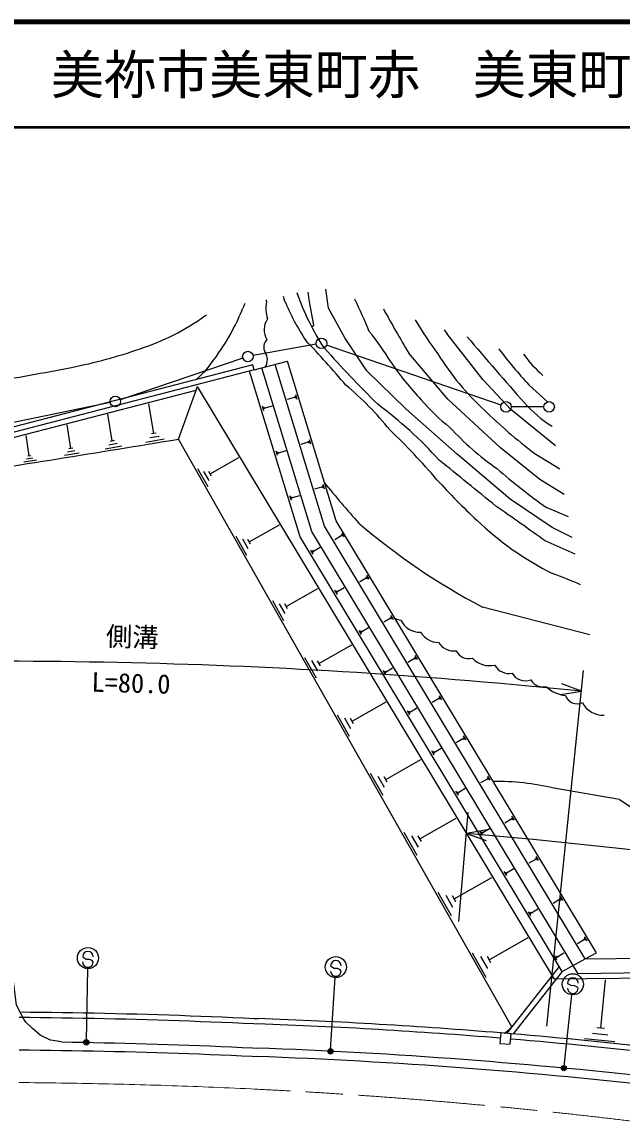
# Model space of a CAD drawing. Units: millimetres, scale not verified. Extents: x 40000 to 680000, y 20000 to 413049.
# Drawn here: x 402250 to 459161, y 276077 to 380000 of the extents above; entities that cross this region are included whole.
import ezdxf
from ezdxf.enums import TextEntityAlignment as Align

# ---------------------------------------------------------------- set-up
doc = ezdxf.new("R2010")
doc.units = ezdxf.units.MM
doc.header["$LTSCALE"] = 1000
doc.header["$PDMODE"] = 32
doc.header["$PDSIZE"] = 500
doc.linetypes.add('CHAIN', pattern=[18.5, 12, -1.5, 3.5, -1.5])
for name, color, linetype, lineweight in [('M-BGD', 7, 'Continuous', 25), ('M-BMK', 2, 'CHAIN', 13), ('M-STR-STRC', 7, 'Continuous', 25), ('M-TTL', 2, 'Continuous', 140), ('M-TTL-LINE', 7, 'Continuous', 50)]:
    doc.layers.add(name, color=color, linetype=linetype, lineweight=lineweight)
doc.layers.add('M-TTL-TXT', color=7, linetype='Continuous')
doc.styles.add('@ＭＳ ゴシック', font='')
doc.styles.add('ＭＳ ゴシック', font='')
doc.styles.get('@ＭＳ ゴシック').set_extended_font_data('@MS Gothic')
doc.styles.get('ＭＳ ゴシック').set_extended_font_data('MS Gothic')

msp = doc.modelspace()

# ---------------------------------------------------------------- linework, layer by layer
at = {"layer": 'M-BGD'}
for p, q in [((430167, 349408), (424167, 348331)), ((447686, 343629), (431132, 349334)), ((423202, 348082), (411581, 344146)), ((424260, 346978), (427430, 347800)), ((424260, 346978), (396610, 339805)), ((418757, 345034), (396736, 339321)), ((417094, 340411), (418889, 345400)), ((452100, 343947), (450325, 345577)), ((428077, 344374), (427389, 344164)), ((428061, 344428), (428094, 344320)), ((428131, 344508), (428196, 344293)), ((428184, 344642), (428315, 344211)), ((410618, 343884), (396592, 340965)), ((414756, 340951), (414291, 343772)), ((425203, 343105), (425071, 343535)), ((425256, 343238), (425190, 343454)), ((425326, 343319), (425293, 343426)), ((425309, 343372), (425998, 343582)), ((452852, 339781), (448601, 343233)), ((451743, 343468), (448658, 343467)), ((410823, 340232), (410410, 342766)), ((406888, 339519), (406527, 341759)), ((414977, 340988), (414536, 340915)), ((402951, 338813), (402643, 340751)), ((411270, 339980), (410478, 339851)), ((411021, 340264), (410625, 340200)), ((415754, 340391), (413991, 340100)), ((415255, 340671), (414374, 340526)), ((448717, 284646), (417094, 340411)), ((429375, 340117), (428687, 339907)), ((429359, 340171), (429392, 340064)), ((429429, 340251), (429494, 340036)), ((429482, 340385), (429613, 339955)), ((403103, 338837), (402800, 338789)), ((407677, 339072), (406278, 338847)), ((407283, 339296), (406583, 339183)), ((407063, 339547), (406713, 339491)), ((411718, 339728), (410134, 339470)), ((426500, 338848), (426369, 339278)), ((426554, 338982), (426488, 339197)), ((426623, 339062), (426591, 339170)), ((426607, 339116), (427296, 339326)), ((450831, 339080), (453245, 337602)), ((403634, 338424), (402422, 338232)), ((403293, 338618), (402687, 338522)), ((420096, 337114), (422828, 338664)), ((419897, 335873), (418928, 337581)), ((419996, 336494), (419512, 337348)), ((420217, 336901), (419975, 337328)), ((430673, 335861), (429984, 335651)), ((430657, 335915), (430690, 335807)), ((430726, 335995), (430792, 335779)), ((430780, 336129), (430911, 335698)), ((427798, 334592), (427667, 335022)), ((427852, 334725), (427786, 334941)), ((427921, 334805), (427888, 334913)), ((427905, 334859), (428594, 335069)), ((454070, 333030), (451979, 333922)), ((423797, 330665), (426664, 332291)), ((432571, 331521), (432803, 331136)), ((423588, 329363), (422572, 331155)), ((423693, 330014), (423185, 330910)), ((423924, 330441), (423670, 330889)), ((432533, 331236), (431916, 330864)), ((432504, 331284), (432562, 331187)), ((432552, 331378), (432668, 331186)), ((454709, 329490), (451874, 330749)), ((429865, 329495), (429633, 329880)), ((429884, 329638), (429768, 329830)), ((429933, 329732), (429875, 329829)), ((429904, 329780), (430520, 330152)), ((434898, 327359), (435014, 327166)), ((434917, 327502), (435149, 327116)), ((432199, 325968), (432816, 326339)), ((434879, 327216), (434262, 326845)), ((434850, 327264), (434908, 327168)), ((427314, 324539), (430309, 326238)), ((432161, 325682), (431928, 326068)), ((432180, 325825), (432064, 326018)), ((432228, 325920), (432170, 326016)), ((427096, 323178), (426034, 325051)), ((427205, 323859), (426674, 324795)), ((427446, 324305), (427181, 324773)), ((456090, 321836), (445910, 324475)), ((437174, 323404), (436557, 323032)), ((437145, 323452), (437203, 323356)), ((437193, 323546), (437309, 323354)), ((437212, 323689), (437444, 323304)), ((434456, 321870), (434224, 322255)), ((434475, 322013), (434359, 322205)), ((434523, 322107), (434465, 322204)), ((434494, 322156), (435111, 322527)), ((430417, 319133), (433525, 320896)), ((430190, 317721), (429089, 319664)), ((430304, 318427), (429753, 319398)), ((430554, 318890), (430279, 319376)), ((439469, 319591), (438852, 319220)), ((439440, 319639), (439498, 319543)), ((439488, 319734), (439604, 319541)), ((439508, 319877), (439740, 319491)), ((436751, 318057), (436519, 318443)), ((436770, 318200), (436654, 318393)), ((436818, 318295), (436760, 318391)), ((436789, 318343), (437406, 318714)), ((452022, 284691), (455507, 318469)), ((455302, 316480), (453433, 317193)), ((441803, 316064), (442035, 315679)), ((453327, 316163), (455302, 316480)), ((433561, 313656), (436783, 315483)), ((439084, 314531), (439701, 314902)), ((441765, 315779), (441148, 315407)), ((441736, 315827), (441794, 315731)), ((441784, 315922), (441900, 315729)), ((433326, 312192), (432184, 314206)), ((433443, 312924), (432872, 313931)), ((433703, 313404), (433418, 313907)), ((439046, 314245), (438814, 314631)), ((439065, 314388), (438949, 314581)), ((439113, 314482), (439055, 314579)), ((444060, 311966), (443443, 311595)), ((444031, 312015), (444089, 311918)), ((444079, 312109), (444195, 311916)), ((444098, 312252), (444330, 311866)), ((441341, 310433), (441109, 310818)), ((441360, 310575), (441244, 310768)), ((441408, 310670), (441350, 310766)), ((441379, 310718), (441996, 311090)), ((436746, 308106), (440085, 309999)), ((436503, 306589), (435320, 308676)), ((436625, 307347), (436033, 308391)), ((436894, 307845), (436598, 308367)), ((446355, 308154), (445738, 307783)), ((446326, 308202), (446384, 308106)), ((446374, 308297), (446490, 308104)), ((446393, 308440), (446625, 308054)), ((443636, 306620), (443404, 307006)), ((443656, 306763), (443540, 306956)), ((443704, 306858), (443646, 306954)), ((443675, 306906), (444291, 307277)), ((458910, 306211), (452676, 307297)), ((458910, 306211), (462359, 303952)), ((443693, 294650), (444571, 304980)), ((448688, 304627), (448920, 304242)), ((439974, 302483), (443430, 304443)), ((445970, 303093), (446587, 303465)), ((448650, 304342), (448033, 303970)), ((448621, 304390), (448679, 304293)), ((448669, 304484), (448785, 304292)), ((439722, 300913), (438497, 303073)), ((439848, 301698), (439235, 302778)), ((440127, 302213), (439821, 302753)), ((446371, 303339), (444402, 302987)), ((444402, 302987), (446283, 302308)), ((445932, 302808), (445700, 303193)), ((445951, 302951), (445835, 303143)), ((445999, 303045), (445941, 303142)), ((450945, 300529), (450328, 300158)), ((450916, 300577), (450974, 300481)), ((450964, 300672), (451080, 300479)), ((450983, 300815), (451216, 300429)), ((448227, 298995), (447995, 299381)), ((448246, 299138), (448130, 299331)), ((448294, 299233), (448236, 299329)), ((448265, 299281), (448882, 299652)), ((443244, 296786), (446819, 298813)), ((442984, 295161), (441716, 297396)), ((443114, 295973), (442480, 297091)), ((443402, 296506), (443085, 297065)), ((453240, 296717), (452624, 296345)), ((453211, 296765), (453269, 296668)), ((453260, 296859), (453376, 296667)), ((453279, 297002), (453511, 296617)), ((450522, 295183), (450290, 295568)), ((450541, 295326), (450425, 295518)), ((450589, 295420), (450531, 295517)), ((450560, 295468), (451177, 295840)), ((446557, 291013), (450253, 293109)), ((455574, 293190), (455806, 292804)), ((455536, 292904), (454919, 292533)), ((455507, 292952), (455565, 292856)), ((455555, 293047), (455671, 292854)), ((446288, 289334), (444978, 291644)), ((446423, 290174), (445768, 291329)), ((446721, 290724), (446393, 291302)), ((452987, 291007), (452755, 291392)), ((453006, 291150), (452890, 291343)), ((453054, 291244), (452996, 291341)), ((453025, 291293), (453642, 291664)), ((453466, 289905), (455667, 291097)), ((455667, 291097), (461626, 291161)), ((453190, 290364), (448233, 284027)), ((453466, 289905), (448821, 283967)), ((461879, 289757), (455000, 289683)), ((457140, 284509), (457594, 289111)), ((448025, 284033), (448554, 284438)), ((457802, 283862), (456364, 284004)), ((457500, 284473), (456781, 284544)), ((458465, 283216), (455588, 283500))]:
    msp.add_line(p, q, dxfattribs=at)
for points in [[(454432, 331090), (452520, 332034), (448541, 334717), (443513, 338994), (438690, 343261), (434961, 346897), (432870, 350031), (431337, 352849), (431057, 354648)], [(429729, 351052), (429726, 351058), (429929, 351230), (429528, 353439), (429392, 354349)], [(448601, 343233), (445947, 346079), (442528, 350441)], [(453685, 335166), (451377, 336591), (447639, 339579), (442624, 344201), (438937, 348566)], [(424260, 346978), (424135, 347462), (396485, 340289)], [(455000, 289683), (454522, 290477), (429746, 331631), (425008, 347172)], [(455667, 291097), (430943, 332164), (426267, 347499)], [(455667, 291097), (456723, 291669), (432048, 332656), (427430, 347800)], [(453466, 289905), (428642, 331139), (423845, 346870)], [(461969, 289258), (452748, 289159), (418889, 345400)], [(448233, 284027), (448717, 284646), (417094, 340411)], [(406011, 283210), (404961, 283365), (403994, 283852), (403260, 284482), (402636, 285086), (402438, 285382), (402191, 285834), (401743, 286706), (401444, 288969), (393932, 338289)], [(402008, 286056), (403019, 286047), (404030, 286037), (405041, 286024), (406053, 286010), (407064, 285994), (408075, 285977), (409087, 285957), (410098, 285936), (411110, 285913), (412122, 285888), (413134, 285862), (414145, 285833), (415157, 285803), (416169, 285771), (417181, 285737), (418193, 285701), (419205, 285663), (420217, 285623), (421229, 285581), (422242, 285538), (423254, 285492), (424264, 285444), (424643, 285426)], [(402004, 285557), (403014, 285547), (404024, 285537), (405035, 285524), (406045, 285510), (407056, 285494), (408066, 285477), (409077, 285457), (410088, 285436), (411098, 285413), (412109, 285389), (413120, 285362), (414131, 285334), (415142, 285303), (416153, 285271), (417164, 285237), (418175, 285201), (419186, 285163), (420197, 285124), (421208, 285082), (422220, 285038), (423231, 284992), (424240, 284945), (424619, 284926)], [(406011, 283210), (407018, 283195), (408024, 283177), (409031, 283158), (410037, 283137), (411044, 283114), (412051, 283089), (413057, 283063), (414064, 283035), (415071, 283004), (416078, 282972), (417084, 282939), (418091, 282903), (419098, 282865), (420105, 282825), (421111, 282784), (422118, 282740), (423125, 282695), (424130, 282647), (424507, 282629)], [(401979, 282457), (402984, 282448), (403989, 282437), (404994, 282425), (405999, 282410), (407004, 282395), (408009, 282377), (409015, 282358), (410020, 282337), (411025, 282314), (412030, 282290), (413036, 282263), (414041, 282235), (415046, 282205), (416051, 282173), (417057, 282139), (418062, 282103), (419067, 282066), (420072, 282026), (421077, 281985), (422083, 281941), (423088, 281896), (424092, 281848), (424468, 281830)]]:
    msp.add_lwpolyline(points, dxfattribs=at)
msp.add_lwpolyline([(447653, 284067), (447567, 283071), (448563, 282985), (448650, 283981)], close=True, dxfattribs=at)
for centre in [(430659, 349497), (423675, 348242), (411108, 343986), (448158, 343467), (452243, 343468)]:
    msp.add_circle(centre, 500, dxfattribs=at)
for centre, radius, start, end in [((428627, 352791), 3251, 168.69252, 197.53322), ((428283, 354121), 2928, 189.63147, 193.69649), ((422100, 352611), 5142, 10.43227, 14.88629), ((449691, 363113), 24482, 203.0129, 213.01701), ((450229, 361839), 23165, 198.90152, 213.47338), ((355114, 316973), 86861, 22.8018, 25.00776), ((402052, 361497), 22860, 320.21633, 337.75919), ((433899, 348969), 11368, 157.77908, 160.07151), ((555899, 418569), 136310, 208.86578, 210.90085), ((406551, 370186), 22298, 288.04004, 305.81465), ((415097, 359816), 8930, 300.2783, 301.34486), ((427011, 350797), 1798, 145.64555, 211.07156), ((479017, 375668), 46172, 211.23427, 216.05525), ((417565, 336079), 22855, 30.68182, 39.55904), ((471520, 370476), 35242, 213.99196, 214.64734), ((426247, 349145), 1061, 137.00881, 208.12363), ((365546, 288980), 87994, 39.99256, 43.69938), ((734535, 595539), 379951, 220.23444, 221.48732), ((398148, 392497), 46127, 280.99691, 289.38281), ((424205, 347923), 1321, 329.90127, 33.14137), ((554083, 460928), 166393, 222.24499, 224.78471), ((463362, 361936), 25503, 211.81057, 227.39857), ((476366, 370205), 35842, 216.29274, 223.40282), ((458910, 354901), 11134, 215.29431, 229.28092), ((347808, 651544), 310020, 279.51088, 280.99691), ((459821, 362954), 27243, 213.94457, 223.67721), ((402771, 363907), 23962, 311.89745, 314.67874), ((414688, 323429), 28678, 38.49837, 50.42162), ((455562, 357456), 20392, 220.76937, 231.39789), ((412630, 312171), 39247, 41.98608, 53.48282), ((482907, 381036), 52812, 225.81725, 232.60171), ((458849, 351741), 11930, 221.48732, 237.94594), ((394664, 296584), 61656, 40.41487, 46.46422), ((463030, 359968), 27349, 222.41823, 234.81241), ((93054, 2290269), 1976600, 278.76252, 279.43555), ((93054, 2290269), 1976600, 278.76252, 279.43555), ((16770, -191015), 678940, 50.65666, 51.24264), ((496159, 395084), 75450, 229.61154, 234.1581), ((511080, 400946), 102983, 218.91459, 221.69889), ((489451, 379967), 64603, 222.2182, 226.99444), ((130665, -119360), 552967, 54.48739, 55.08078), ((465449, 353547), 28915, 226.06767, 243.53251), ((476193, 381654), 64703, 229.51785, 242.09406), ((437111, 285600), 44810, 66.14493, 69.83077), ((438385, 324938), 1707, 242.9591, 263.60477), ((439941, 323997), 1902, 203.39785, 273.8043), ((441742, 323050), 1926, 209.59758, 270.53468), ((443206, 322009), 1695, 211.44244, 277.56347), ((444627, 320904), 1329, 205.67774, 284.90048), ((399883, -220669), 540000, 84.10947, 93.18122), ((446584, 321112), 2199, 222.73162, 283.23598), ((448440, 319706), 1539, 208.50659, 280.75743), ((449992, 318946), 1472, 210.73121, 291.05406), ((451635, 318172), 1265, 208.30336, 285.06096), ((454044, 318987), 2911, 224.39866, 264.89909), ((454911, 316506), 1201, 200.37167, 293.76581), ((457339, 316395), 2181, 206.93163, 273.30893), ((447114, 283282), 24650, 76.95911, 90.42183), ((399884, -220669), 525545, 70.35863, 85.14078), ((406166, -221755), 507017, 85.31142, 87.91731), ((406166, -221755), 507517, 85.31118, 87.91731), ((406166, -221755), 507517, 83.5499, 85.19828), ((406166, -221755), 507017, 83.53297, 85.19841), ((406166, -221755), 503918, 83.42722, 87.91845), ((406166, -221755), 504717, 83.45464, 87.91731)]:
    msp.add_arc(centre, radius, start, end, dxfattribs=at)
at = {"layer": 'M-BMK'}
msp.add_lwpolyline([(401953, 279357), (402453, 279352), (402953, 279348), (403453, 279343), (403953, 279337), (404453, 279331), (404953, 279325), (405453, 279318), (405953, 279311), (406453, 279303), (406953, 279295), (407453, 279287), (407953, 279278), (408453, 279268), (408953, 279259), (409453, 279248), (409952, 279238), (410452, 279227), (410952, 279215), (411452, 279203), (411952, 279191), (412452, 279178), (412952, 279164), (413451, 279150), (413951, 279136), (414451, 279121), (414951, 279106), (415450, 279091), (415950, 279074), (416450, 279058), (416950, 279041), (417449, 279023), (417949, 279005), (418449, 278987), (418948, 278968), (419448, 278949), (419948, 278929), (420447, 278908), (420947, 278887), (421446, 278866), (421946, 278844), (422445, 278822), (422945, 278799), (423444, 278776), (423944, 278752), (424318, 278734)], dxfattribs=at)
msp.add_arc((399883, -220669), 500000, 82.57259, 87.19879, dxfattribs=at)
at = {"layer": 'M-STR-STRC'}
for p, q in [((408110, 291180), (408011, 291298)), ((408355, 291041), (408110, 291180)), ((408656, 291038), (408355, 291041)), ((408901, 290927), (408656, 291038)), ((408363, 283321), (408491, 290169)), ((409007, 290790), (408901, 290927)), ((431620, 290320), (431520, 290439)), ((431864, 290181), (431620, 290320)), ((432165, 290179), (431864, 290181)), ((432410, 290067), (432165, 290179)), ((432516, 289931), (432410, 290067)), ((431526, 282475), (431956, 289312)), ((454094, 288690), (453995, 288808)), ((454339, 288551), (454094, 288690)), ((454640, 288548), (454339, 288551)), ((454885, 288436), (454640, 288548)), ((454991, 288300), (454885, 288436)), ((453657, 280874), (454387, 287685))]:
    msp.add_line(p, q, dxfattribs=at)
for centre, radius in [((408510, 291169), 1000), ((432019, 290310), 1000), ((454494, 288679), 1000), ((408360, 283171), 150), ((408360, 283171), 120), ((408360, 283171), 90), ((408360, 283171), 60), ((408360, 283171), 30), ((431517, 282325), 150), ((431517, 282325), 120), ((431517, 282325), 90), ((431517, 282325), 60), ((431517, 282325), 30), ((453641, 280725), 150), ((453641, 280725), 120), ((453641, 280725), 90), ((453641, 280725), 60), ((453641, 280725), 30)]:
    msp.add_circle(centre, radius, dxfattribs=at)
for centre, start, end in [((408511, 291294), 359.55488, 179.55488), ((408507, 290794), 179.55488, 359.55488), ((432020, 290435), 359.55488, 179.55488), ((432016, 289935), 179.55488, 359.55488), ((454495, 288804), 359.55488, 179.55488), ((454491, 288304), 179.55488, 359.55488)]:
    msp.add_arc(centre, 500, start, end, dxfattribs=at)
for p in [(408360, 283171), (431517, 282325), (453641, 280725)]:
    msp.add_point(p, dxfattribs=at)
at = {"layer": 'M-TTL'}
msp.add_line((680000, 380000), (40000, 380000), dxfattribs=at)
at = {"layer": 'M-TTL-LINE'}
msp.add_line((40000, 370000), (680000, 370000), dxfattribs=at)

# ---------------------------------------------------------------- texts
at = {"layer": 'M-BGD', "style": 'ＭＳ ゴシック'}
msp.add_text('側溝', height=1833, rotation=358.444, dxfattribs=at).set_placement((412676, 320180), align=Align.BOTTOM_CENTER)
at = {"layer": 'M-BGD', "style": '@ＭＳ ゴシック'}
msp.add_text('L=80.0', height=1833, rotation=358.444, dxfattribs=at).set_placement((412622, 318181), align=Align.TOP_CENTER)
at = {"layer": 'M-TTL-TXT', "style": 'ＭＳ ゴシック'}
msp.add_text('美祢市美東町赤\u3000美東町絵堂', height=3666, dxfattribs=at).set_placement((405024, 375000), align=Align.MIDDLE_LEFT)

doc.saveas('drawing.dxf')
